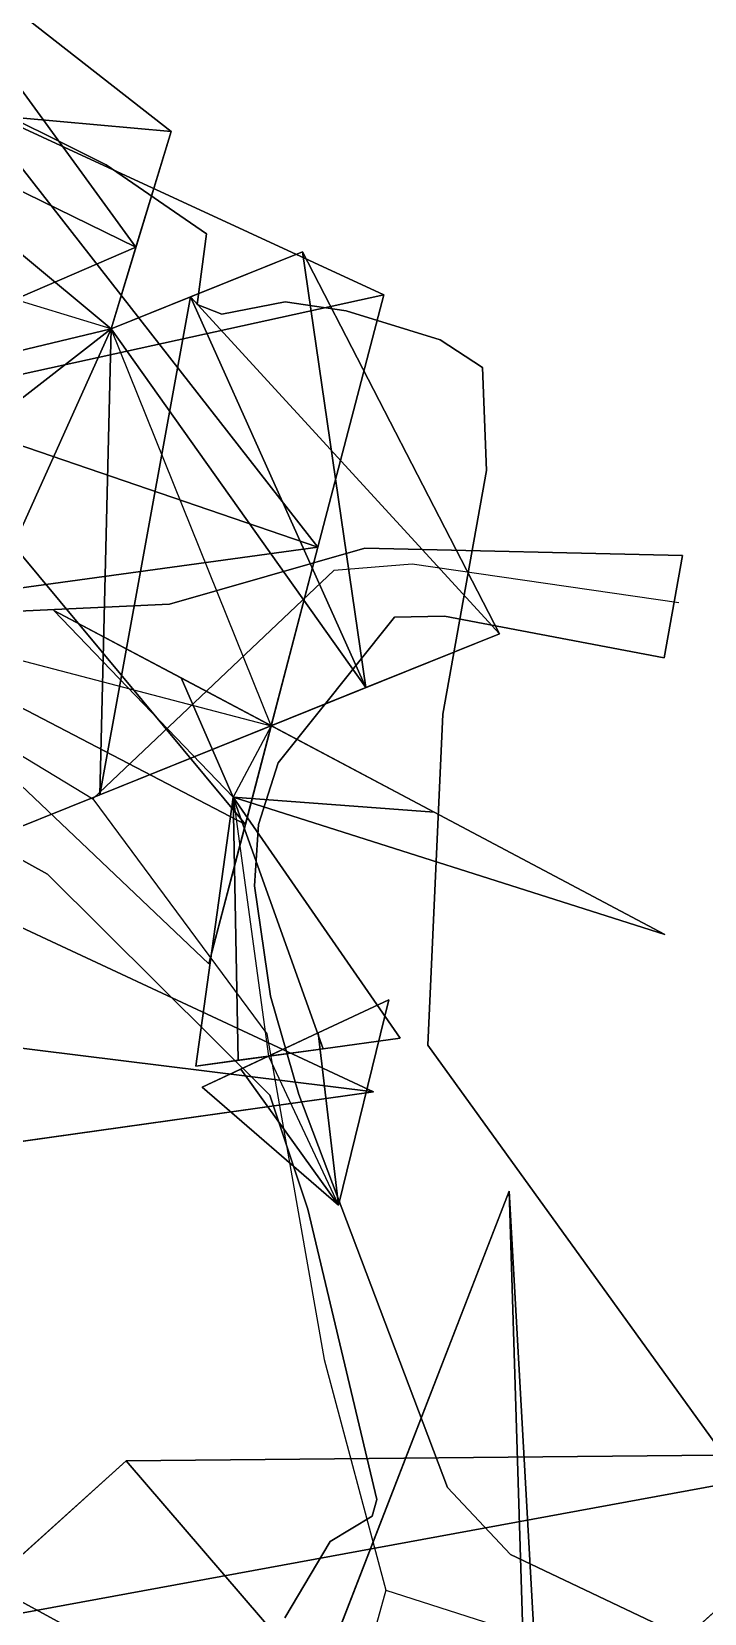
# Model space of a CAD drawing. Extents: x 271818 to 271947, y 5067178 to 5068401.
# Drawn here: x 271894.91 to 271905.02, y 5067235.43 to 5067259.22 of the extents above; entities that cross this region are included whole.
import ezdxf

# ---------------------------------------------------------------- set-up
doc = ezdxf.new("R2010")
doc.units = 0
doc.layers.add('CENTERLINE', color=4, linetype='CONTINUOUS')
doc.layers.add('WALLS', color=7, linetype='CONTINUOUS')

msp = doc.modelspace()

# ---------------------------------------------------------------- linework, layer by layer
at = {"layer": 'CENTERLINE'}
for p, q in [((271896.103, 5067254.756, 766.461), (271891.392, 5067256.193, 765.601)), ((271898.509, 5067248.784, 765.01), (271896.103, 5067254.756, 766.461)), ((271895.829, 5067247.685, 793.861), (271899.456, 5067251.124, 793.991)), ((271899.456, 5067251.124, 793.991), (271900.626, 5067251.218, 794.324)), ((271900.626, 5067251.218, 794.324), (271904.635, 5067250.639, 795.395)), ((271892.014, 5067250.483, 766.56), (271898.509, 5067248.784, 765.01)), ((271893.83, 5067248.891, 793.707), (271895.829, 5067247.685, 793.861)), ((271898.509, 5067248.784, 765.01), (271897.938, 5067247.708, 765.578)), ((271895.829, 5067247.685, 793.861), (271898.443, 5067244.15, 795.584)), ((271897.938, 5067247.708, 765.578), (271898.467, 5067243.814, 765.019)), ((271898.443, 5067244.15, 795.584), (271899.306, 5067239.253, 799.983)), ((271898.467, 5067243.814, 765.019), (271899.518, 5067241.573, 762.544)), ((271892.143, 5067242.162, 769.853), (271900.045, 5067243.278, 771.376)), ((271899.306, 5067239.253, 799.983), (271900.234, 5067235.783, 800.514)), ((271900.234, 5067235.783, 800.514), (271898.999, 5067231.334, 804.657)), ((271900.234, 5067235.783, 800.514), (271904.614, 5067234.376, 800.514))]:
    msp.add_line(p, q, dxfattribs=at)
at = {"layer": 'WALLS'}
for points in [[(271897.007, 5067257.721, 766.461), (271891.996, 5067258.174, 758.601), (271892.85, 5067260.976, 762.702)], [(271896.477, 5067255.984, 766.461), (271892.85, 5067260.976, 768.501), (271891.996, 5067258.174, 772.601)], [(271897.007, 5067257.721, 766.461), (271892.85, 5067260.976, 762.702), (271897.007, 5067257.721, 766.461)], [(271897.007, 5067257.721, 766.461), (271892.85, 5067260.976, 762.702), (271892.85, 5067260.976, 768.501)], [(271897.007, 5067257.721, 766.461), (271892.85, 5067260.976, 768.501), (271896.477, 5067255.984, 766.461)], [(271896.028, 5067257.219, 769.309), (271896.028, 5067257.219, 764.771), (271893.917, 5067258.273, 770.646)], [(271893.917, 5067258.273, 770.646), (271896.028, 5067257.219, 764.771), (271893.917, 5067258.273, 763.011)], [(271896.477, 5067255.984, 766.461), (271890.546, 5067253.42, 758.601), (271891.996, 5067258.174, 758.601)], [(271896.103, 5067254.756, 766.461), (271891.996, 5067258.174, 772.601), (271890.546, 5067253.42, 772.601)], [(271896.477, 5067255.984, 766.461), (271891.996, 5067258.174, 758.601), (271897.007, 5067257.721, 766.461)], [(271896.477, 5067255.984, 766.461), (271891.996, 5067258.174, 772.601), (271896.103, 5067254.756, 766.461)], [(271892.842, 5067253.649, 774.46), (271899.211, 5067251.469, 771.71), (271894.013, 5067258.126, 769.832)], [(271894.013, 5067258.126, 763.288), (271900.204, 5067255.266, 762.235), (271892.842, 5067253.649, 758.66)], [(271894.013, 5067258.126, 769.832), (271899.211, 5067251.469, 771.71), (271900.204, 5067255.266, 767.785)], [(271894.013, 5067258.126, 769.832), (271900.204, 5067255.266, 767.785), (271894.013, 5067258.126, 763.288)], [(271894.013, 5067258.126, 763.288), (271900.204, 5067255.266, 767.785), (271900.204, 5067255.266, 762.235)], [(271896.103, 5067254.756, 766.461), (271896.477, 5067255.984, 766.461), (271897.007, 5067257.721, 766.461)], [(271896.103, 5067254.756, 766.461), (271897.007, 5067257.721, 766.461), (271897.007, 5067257.721, 766.461)], [(271896.103, 5067254.756, 766.461), (271897.007, 5067257.721, 766.461), (271896.477, 5067255.984, 766.461)], [(271897.536, 5067256.181, 768.753), (271897.536, 5067256.181, 765.343), (271896.028, 5067257.219, 769.309)], [(271896.028, 5067257.219, 769.309), (271897.536, 5067256.181, 765.343), (271896.028, 5067257.219, 764.771)], [(271897.398, 5067255.121, 767.882), (271897.398, 5067255.121, 765.719), (271897.536, 5067256.181, 768.753)], [(271897.536, 5067256.181, 768.753), (271897.398, 5067255.121, 765.719), (271897.536, 5067256.181, 765.343)], [(271896.103, 5067254.756, 766.461), (271890.546, 5067253.42, 758.601), (271896.477, 5067255.984, 766.461)], [(271896.103, 5067254.756, 766.461), (271896.477, 5067255.984, 766.461), (271896.103, 5067254.756, 766.461)], [(271896.103, 5067254.756, 766.461), (271898.978, 5067255.915, 766.461), (271897.294, 5067255.236, 766.461)], [(271896.103, 5067254.756, 766.461), (271898.978, 5067255.915, 766.461), (271898.978, 5067255.915, 766.461)], [(271896.103, 5067254.756, 766.461), (271897.294, 5067255.236, 766.461), (271898.978, 5067255.915, 766.461)], [(271901.941, 5067250.167, 762.235), (271897.294, 5067255.236, 766.461), (271898.978, 5067255.915, 766.461)], [(271899.93, 5067249.357, 771.71), (271898.978, 5067255.915, 766.461), (271897.294, 5067255.236, 766.461)], [(271901.941, 5067250.167, 762.235), (271898.978, 5067255.915, 766.461), (271901.941, 5067250.167, 767.785)], [(271901.941, 5067250.167, 767.785), (271898.978, 5067255.915, 766.461), (271898.978, 5067255.915, 766.461)], [(271901.941, 5067250.167, 767.785), (271898.978, 5067255.915, 766.461), (271899.93, 5067249.357, 771.71)], [(271892.842, 5067253.649, 758.66), (271900.204, 5067255.266, 762.235), (271899.211, 5067251.469, 758.31)], [(271899.93, 5067249.357, 771.71), (271897.294, 5067255.236, 766.461), (271895.934, 5067247.747, 771.71)], [(271895.934, 5067247.747, 771.71), (271897.294, 5067255.236, 766.461), (271896.103, 5067254.756, 766.461)], [(271899.93, 5067249.357, 758.31), (271896.103, 5067254.756, 766.461), (271897.294, 5067255.236, 766.461)], [(271896.103, 5067254.756, 766.461), (271896.103, 5067254.756, 766.461), (271897.294, 5067255.236, 766.461)], [(271899.93, 5067249.357, 758.31), (271897.294, 5067255.236, 766.461), (271901.941, 5067250.167, 762.235)], [(271899.211, 5067251.469, 758.31), (271900.204, 5067255.266, 767.785), (271899.211, 5067251.469, 771.71)], [(271899.211, 5067251.469, 758.31), (271900.204, 5067255.266, 762.235), (271900.204, 5067255.266, 767.785)], [(271897.768, 5067254.975, 768.283), (271897.768, 5067254.975, 765.486), (271897.398, 5067255.121, 767.882)], [(271897.398, 5067255.121, 767.882), (271897.768, 5067254.975, 765.486), (271897.398, 5067255.121, 765.719)], [(271898.721, 5067255.161, 769.253), (271898.721, 5067255.161, 765.052), (271897.768, 5067254.975, 768.283)], [(271897.768, 5067254.975, 768.283), (271898.721, 5067255.161, 765.052), (271897.768, 5067254.975, 765.486)], [(271899.637, 5067255.024, 769.825), (271899.637, 5067255.024, 764.828), (271898.721, 5067255.161, 769.253)], [(271898.721, 5067255.161, 769.253), (271899.637, 5067255.024, 764.828), (271898.721, 5067255.161, 765.052)], [(271901.049, 5067254.59, 770.357), (271901.049, 5067254.59, 764.675), (271899.637, 5067255.024, 769.825)], [(271899.637, 5067255.024, 769.825), (271901.049, 5067254.59, 764.675), (271899.637, 5067255.024, 764.828)], [(271896.103, 5067254.756, 766.461), (271890.546, 5067253.42, 772.601), (271889.35, 5067249.497, 768.501)], [(271896.103, 5067254.756, 766.461), (271889.35, 5067249.497, 768.501), (271896.103, 5067254.756, 766.461)], [(271896.103, 5067254.756, 766.461), (271889.35, 5067249.497, 768.501), (271889.35, 5067249.497, 762.702)], [(271896.103, 5067254.756, 766.461), (271889.35, 5067249.497, 762.702), (271896.103, 5067254.756, 766.461)], [(271896.103, 5067254.756, 766.461), (271889.35, 5067249.497, 762.702), (271890.546, 5067253.42, 758.601)], [(271896.103, 5067254.756, 766.461), (271890.546, 5067253.42, 772.601), (271896.103, 5067254.756, 766.461)], [(271895.934, 5067247.747, 771.71), (271896.103, 5067254.756, 766.461), (271892.294, 5067246.281, 767.785)], [(271892.294, 5067246.281, 767.785), (271896.103, 5067254.756, 766.461), (271896.103, 5067254.756, 766.461)], [(271892.294, 5067246.281, 767.785), (271896.103, 5067254.756, 766.461), (271892.294, 5067246.281, 762.235)], [(271892.294, 5067246.281, 762.235), (271896.103, 5067254.756, 766.461), (271896.103, 5067254.756, 766.461)], [(271892.294, 5067246.281, 762.235), (271896.103, 5067254.756, 766.461), (271895.934, 5067247.747, 758.31)], [(271895.934, 5067247.747, 758.31), (271896.103, 5067254.756, 766.461), (271899.93, 5067249.357, 758.31)], [(271895.934, 5067247.747, 758.31), (271896.103, 5067254.756, 766.461), (271896.103, 5067254.756, 766.461)], [(271896.103, 5067254.756, 766.461), (271896.103, 5067254.756, 766.461), (271896.103, 5067254.756, 766.461)], [(271896.103, 5067254.756, 766.461), (271896.103, 5067254.756, 766.461), (271896.103, 5067254.756, 766.461)], [(271896.103, 5067254.756, 766.461), (271896.103, 5067254.756, 766.461), (271896.103, 5067254.756, 766.461)], [(271896.103, 5067254.756, 766.461), (271896.103, 5067254.756, 766.461), (271896.103, 5067254.756, 766.461)], [(271901.683, 5067254.172, 770.5), (271901.683, 5067254.172, 764.625), (271901.049, 5067254.59, 770.357)], [(271901.049, 5067254.59, 770.357), (271901.683, 5067254.172, 764.625), (271901.049, 5067254.59, 764.675)], [(271901.744, 5067252.623, 770.439), (271901.744, 5067252.623, 764.271), (271901.683, 5067254.172, 770.5)], [(271901.683, 5067254.172, 770.5), (271901.744, 5067252.623, 764.271), (271901.683, 5067254.172, 764.625)], [(271892.842, 5067253.649, 758.66), (271899.211, 5067251.469, 758.31), (271892.014, 5067250.483, 758.66)], [(271892.014, 5067250.483, 774.46), (271898.121, 5067247.301, 771.71), (271892.842, 5067253.649, 774.46)], [(271892.842, 5067253.649, 774.46), (271898.121, 5067247.301, 771.71), (271899.211, 5067251.469, 771.71)], [(271901.088, 5067248.96, 770.205), (271901.088, 5067248.96, 763.174), (271901.744, 5067252.623, 770.439)], [(271901.744, 5067252.623, 770.439), (271901.088, 5067248.96, 763.174), (271901.744, 5067252.623, 764.271)], [(271892.014, 5067250.483, 758.66), (271899.211, 5067251.469, 758.31), (271898.121, 5067247.301, 758.31)], [(271899.916, 5067251.455, 795.507), (271899.916, 5067251.455, 793.457), (271896.98, 5067250.613, 796.006)], [(271896.98, 5067250.613, 796.006), (271899.916, 5067251.455, 793.457), (271896.98, 5067250.613, 793.719)], [(271899.211, 5067251.469, 758.31), (271897.572, 5067245.204, 762.235), (271898.121, 5067247.301, 758.31)], [(271899.211, 5067251.469, 758.31), (271897.572, 5067245.204, 767.785), (271897.572, 5067245.204, 762.235)], [(271899.211, 5067251.469, 758.31), (271898.121, 5067247.301, 771.71), (271897.572, 5067245.204, 767.785)], [(271899.211, 5067251.469, 758.31), (271899.211, 5067251.469, 771.71), (271898.121, 5067247.301, 771.71)], [(271904.692, 5067251.344, 797.036), (271904.692, 5067251.344, 794.693), (271899.916, 5067251.455, 795.507)], [(271899.916, 5067251.455, 795.507), (271904.692, 5067251.344, 794.693), (271899.916, 5067251.455, 793.457)], [(271904.414, 5067249.804, 797.06), (271904.414, 5067249.804, 794.746), (271904.692, 5067251.344, 797.036)], [(271904.692, 5067251.344, 797.036), (271904.414, 5067249.804, 794.746), (271904.692, 5067251.344, 794.693)], [(271892.014, 5067250.483, 758.66), (271898.121, 5067247.301, 758.31), (271892.014, 5067250.483, 763.288)], [(271892.014, 5067250.483, 763.288), (271898.121, 5067247.301, 758.31), (271897.572, 5067245.204, 762.235)], [(271892.014, 5067250.483, 763.288), (271897.572, 5067245.204, 762.235), (271892.014, 5067250.483, 769.832)], [(271892.014, 5067250.483, 769.832), (271897.572, 5067245.204, 762.235), (271897.572, 5067245.204, 767.785)], [(271892.014, 5067250.483, 769.832), (271897.572, 5067245.204, 767.785), (271892.014, 5067250.483, 774.46)], [(271892.014, 5067250.483, 774.46), (271897.572, 5067245.204, 767.785), (271898.121, 5067247.301, 771.71)], [(271896.98, 5067250.613, 796.006), (271896.98, 5067250.613, 793.719), (271892.228, 5067250.391, 795.741)], [(271892.228, 5067250.391, 795.741), (271896.98, 5067250.613, 793.719), (271892.228, 5067250.391, 793.395)], [(271897.155, 5067249.503, 758.31), (271897.938, 5067247.708, 765.578), (271895.241, 5067250.519, 762.235)], [(271895.241, 5067250.519, 762.235), (271897.938, 5067247.708, 765.578), (271897.938, 5067247.708, 765.578)], [(271895.241, 5067250.519, 762.235), (271897.938, 5067247.708, 765.578), (271895.241, 5067250.519, 767.785)], [(271895.241, 5067250.519, 767.785), (271897.938, 5067247.708, 765.578), (271897.938, 5067247.708, 765.578)], [(271895.241, 5067250.519, 767.785), (271897.938, 5067247.708, 765.578), (271897.155, 5067249.503, 771.71)], [(271900.96, 5067247.483, 758.31), (271897.155, 5067249.503, 758.31), (271895.241, 5067250.519, 762.235)], [(271900.96, 5067247.483, 758.31), (271895.241, 5067250.519, 762.235), (271895.241, 5067250.519, 767.785)], [(271900.96, 5067247.483, 758.31), (271895.241, 5067250.519, 767.785), (271897.155, 5067249.503, 771.71)], [(271898.615, 5067248.227, 796.433), (271898.615, 5067248.227, 793.997), (271900.363, 5067250.415, 795.737)], [(271900.363, 5067250.415, 795.737), (271898.615, 5067248.227, 793.997), (271900.363, 5067250.415, 793.717)], [(271900.363, 5067250.415, 795.737), (271900.363, 5067250.415, 793.717), (271901.112, 5067250.434, 796.126)], [(271901.112, 5067250.434, 796.126), (271900.363, 5067250.415, 793.717), (271901.112, 5067250.434, 793.932)], [(271901.112, 5067250.434, 796.126), (271901.112, 5067250.434, 793.932), (271904.414, 5067249.804, 797.06)], [(271904.414, 5067249.804, 797.06), (271901.112, 5067250.434, 793.932), (271904.414, 5067249.804, 794.746)], [(271895.934, 5067247.747, 758.31), (271899.93, 5067249.357, 758.31), (271901.941, 5067250.167, 762.235)], [(271895.934, 5067247.747, 758.31), (271901.941, 5067250.167, 762.235), (271901.941, 5067250.167, 767.785)], [(271895.934, 5067247.747, 758.31), (271901.941, 5067250.167, 767.785), (271899.93, 5067249.357, 771.71)], [(271900.96, 5067247.483, 758.31), (271897.938, 5067247.708, 765.578), (271897.155, 5067249.503, 758.31)], [(271897.155, 5067249.503, 758.31), (271897.938, 5067247.708, 765.578), (271897.938, 5067247.708, 765.578)], [(271897.155, 5067249.503, 771.71), (271897.938, 5067247.708, 765.578), (271897.938, 5067247.708, 765.578)], [(271897.155, 5067249.503, 771.71), (271897.938, 5067247.708, 765.578), (271900.96, 5067247.483, 771.71)], [(271900.96, 5067247.483, 758.31), (271897.155, 5067249.503, 771.71), (271900.96, 5067247.483, 771.71)], [(271895.934, 5067247.747, 758.31), (271899.93, 5067249.357, 771.71), (271895.934, 5067247.747, 771.71)], [(271900.864, 5067243.979, 769.868), (271900.864, 5067243.979, 766.325), (271901.088, 5067248.96, 770.205)], [(271901.088, 5067248.96, 770.205), (271900.864, 5067243.979, 766.325), (271901.088, 5067248.96, 763.174)], [(271898.318, 5067247.301, 796.615), (271898.318, 5067247.301, 794.2), (271898.615, 5067248.227, 796.433)], [(271898.615, 5067248.227, 796.433), (271898.318, 5067247.301, 794.2), (271898.615, 5067248.227, 793.997)], [(271895.934, 5067247.747, 758.31), (271895.934, 5067247.747, 771.71), (271892.294, 5067246.281, 767.785)], [(271895.934, 5067247.747, 758.31), (271892.294, 5067246.281, 767.785), (271892.294, 5067246.281, 762.235)], [(271897.938, 5067247.708, 765.578), (271898.015, 5067243.752, 763.019), (271897.377, 5067243.665, 764.19)], [(271897.938, 5067247.708, 765.578), (271897.377, 5067243.665, 764.19), (271897.938, 5067247.708, 765.578)], [(271897.938, 5067247.708, 765.578), (271897.377, 5067243.665, 764.19), (271897.377, 5067243.665, 765.847)], [(271897.938, 5067247.708, 765.578), (271897.377, 5067243.665, 765.847), (271897.938, 5067247.708, 765.578)], [(271897.938, 5067247.708, 765.578), (271897.377, 5067243.665, 765.847), (271898.015, 5067243.752, 767.019)], [(271900.96, 5067247.483, 771.71), (271897.938, 5067247.708, 765.578), (271897.938, 5067247.708, 765.578)], [(271900.96, 5067247.483, 771.71), (271897.938, 5067247.708, 765.578), (271904.427, 5067245.643, 767.785)], [(271904.427, 5067245.643, 767.785), (271897.938, 5067247.708, 765.578), (271897.938, 5067247.708, 765.578)], [(271904.427, 5067245.643, 767.785), (271897.938, 5067247.708, 765.578), (271904.427, 5067245.643, 762.235)], [(271904.427, 5067245.643, 762.235), (271897.938, 5067247.708, 765.578), (271897.938, 5067247.708, 765.578)], [(271904.427, 5067245.643, 762.235), (271897.938, 5067247.708, 765.578), (271900.96, 5067247.483, 758.31)], [(271900.96, 5067247.483, 758.31), (271897.938, 5067247.708, 765.578), (271897.938, 5067247.708, 765.578)], [(271897.938, 5067247.708, 765.578), (271897.938, 5067247.708, 765.578), (271897.938, 5067247.708, 765.578)], [(271897.938, 5067247.708, 765.578), (271897.938, 5067247.708, 765.578), (271897.938, 5067247.708, 765.578)], [(271897.938, 5067247.708, 765.578), (271897.938, 5067247.708, 765.578), (271897.938, 5067247.708, 765.578)], [(271897.938, 5067247.708, 765.578), (271897.938, 5067247.708, 765.578), (271897.938, 5067247.708, 765.578)], [(271897.938, 5067247.708, 765.578), (271897.938, 5067247.708, 765.578), (271897.938, 5067247.708, 765.578)], [(271897.938, 5067247.708, 765.578), (271897.938, 5067247.708, 765.578), (271897.938, 5067247.708, 765.578)], [(271897.938, 5067247.708, 765.578), (271899.288, 5067243.925, 763.019), (271897.938, 5067247.708, 765.578)], [(271897.938, 5067247.708, 765.578), (271899.288, 5067243.925, 763.019), (271898.015, 5067243.752, 763.019)], [(271897.938, 5067247.708, 765.578), (271898.015, 5067243.752, 763.019), (271897.938, 5067247.708, 765.578)], [(271897.938, 5067247.708, 765.578), (271898.015, 5067243.752, 767.019), (271897.938, 5067247.708, 765.578)], [(271897.938, 5067247.708, 765.578), (271898.015, 5067243.752, 767.019), (271899.288, 5067243.925, 767.019)], [(271897.938, 5067247.708, 765.578), (271899.288, 5067243.925, 767.019), (271897.938, 5067247.708, 765.578)], [(271897.938, 5067247.708, 765.578), (271899.288, 5067243.925, 767.019), (271900.449, 5067244.083, 765.847)], [(271897.938, 5067247.708, 765.578), (271900.449, 5067244.083, 765.847), (271897.938, 5067247.708, 765.578)], [(271897.938, 5067247.708, 765.578), (271900.449, 5067244.083, 765.847), (271900.449, 5067244.083, 764.19)], [(271897.938, 5067247.708, 765.578), (271900.449, 5067244.083, 764.19), (271897.938, 5067247.708, 765.578)], [(271897.938, 5067247.708, 765.578), (271900.449, 5067244.083, 764.19), (271899.288, 5067243.925, 763.019)], [(271897.938, 5067247.708, 765.578), (271897.938, 5067247.708, 765.578), (271897.938, 5067247.708, 765.578)], [(271897.938, 5067247.708, 765.578), (271897.938, 5067247.708, 765.578), (271897.938, 5067247.708, 765.578)], [(271897.938, 5067247.708, 765.578), (271897.938, 5067247.708, 765.578), (271897.938, 5067247.708, 765.578)], [(271897.938, 5067247.708, 765.578), (271897.938, 5067247.708, 765.578), (271897.938, 5067247.708, 765.578)], [(271897.938, 5067247.708, 765.578), (271897.938, 5067247.708, 765.578), (271897.938, 5067247.708, 765.578)], [(271897.938, 5067247.708, 765.578), (271897.938, 5067247.708, 765.578), (271897.938, 5067247.708, 765.578)], [(271900.96, 5067247.483, 758.31), (271900.96, 5067247.483, 771.71), (271904.427, 5067245.643, 767.785)], [(271900.96, 5067247.483, 758.31), (271904.427, 5067245.643, 767.785), (271904.427, 5067245.643, 762.235)], [(271891.842, 5067244.295, 775.053), (271900.045, 5067243.278, 771.376), (271891.416, 5067247.311, 772.007)], [(271891.416, 5067247.311, 772.007), (271900.045, 5067243.278, 771.376), (271900.045, 5067243.278, 771.376)], [(271891.416, 5067247.311, 772.007), (271900.045, 5067243.278, 771.376), (271891.416, 5067247.311, 767.7)], [(271891.416, 5067247.311, 767.7), (271900.045, 5067243.278, 771.376), (271900.045, 5067243.278, 771.376)], [(271891.416, 5067247.311, 767.7), (271900.045, 5067243.278, 771.376), (271891.842, 5067244.295, 764.653)], [(271893.918, 5067247.23, 795.791), (271893.918, 5067247.23, 793.595), (271895.149, 5067246.551, 796.034)], [(271895.149, 5067246.551, 796.034), (271893.918, 5067247.23, 793.595), (271895.149, 5067246.551, 793.71)], [(271898.26, 5067246.374, 796.948), (271898.26, 5067246.374, 794.451), (271898.318, 5067247.301, 796.615)], [(271898.318, 5067247.301, 796.615), (271898.26, 5067246.374, 794.451), (271898.318, 5067247.301, 794.2)], [(271895.149, 5067246.551, 796.034), (271895.149, 5067246.551, 793.71), (271898.488, 5067243.225, 798.038)], [(271898.488, 5067243.225, 798.038), (271895.149, 5067246.551, 793.71), (271898.488, 5067243.225, 795.283)], [(271898.499, 5067244.714, 797.253), (271898.499, 5067244.714, 794.933), (271898.26, 5067246.374, 796.948)], [(271898.26, 5067246.374, 796.948), (271898.499, 5067244.714, 794.933), (271898.26, 5067246.374, 794.451)], [(271898.925, 5067243.237, 798.151), (271898.925, 5067243.237, 795.364), (271898.499, 5067244.714, 797.253)], [(271898.499, 5067244.714, 797.253), (271898.925, 5067243.237, 795.364), (271898.499, 5067244.714, 794.933)], [(271899.217, 5067244.165, 767.019), (271899.518, 5067241.573, 762.544), (271900.278, 5067244.663, 765.847)], [(271900.278, 5067244.663, 764.19), (271899.518, 5067241.573, 762.544), (271899.217, 5067244.165, 763.019)], [(271899.217, 5067244.165, 763.019), (271899.217, 5067244.165, 767.019), (271900.278, 5067244.663, 765.847)], [(271899.217, 5067244.165, 763.019), (271900.278, 5067244.663, 765.847), (271900.278, 5067244.663, 764.19)], [(271900.278, 5067244.663, 765.847), (271899.518, 5067241.573, 762.544), (271899.518, 5067241.573, 762.544)], [(271900.278, 5067244.663, 765.847), (271899.518, 5067241.573, 762.544), (271900.278, 5067244.663, 764.19)], [(271900.278, 5067244.663, 764.19), (271899.518, 5067241.573, 762.544), (271899.518, 5067241.573, 762.544)], [(271891.842, 5067244.295, 764.653), (271900.045, 5067243.278, 771.376), (271892.143, 5067242.162, 764.653)], [(271892.143, 5067242.162, 775.053), (271900.045, 5067243.278, 771.376), (271891.842, 5067244.295, 775.053)], [(271891.842, 5067244.295, 775.053), (271900.045, 5067243.278, 771.376), (271900.045, 5067243.278, 771.376)], [(271891.842, 5067244.295, 764.653), (271900.045, 5067243.278, 771.376), (271900.045, 5067243.278, 771.376)], [(271899.217, 5067244.165, 763.019), (271898.055, 5067243.62, 763.019), (271897.471, 5067243.346, 764.19)], [(271899.217, 5067244.165, 763.019), (271897.471, 5067243.346, 764.19), (271897.471, 5067243.346, 765.847)], [(271899.217, 5067244.165, 763.019), (271897.471, 5067243.346, 765.847), (271898.055, 5067243.62, 767.019)], [(271899.217, 5067244.165, 763.019), (271899.518, 5067241.573, 762.544), (271898.055, 5067243.62, 763.019)], [(271898.055, 5067243.62, 767.019), (271899.518, 5067241.573, 762.544), (271899.217, 5067244.165, 767.019)], [(271899.217, 5067244.165, 763.019), (271898.055, 5067243.62, 767.019), (271899.217, 5067244.165, 767.019)], [(271899.217, 5067244.165, 767.019), (271899.518, 5067241.573, 762.544), (271899.518, 5067241.573, 762.544)], [(271899.217, 5067244.165, 763.019), (271899.518, 5067241.573, 762.544), (271899.518, 5067241.573, 762.544)], [(271899.288, 5067243.925, 763.019), (271900.449, 5067244.083, 765.847), (271899.288, 5067243.925, 767.019)], [(271899.288, 5067243.925, 763.019), (271900.449, 5067244.083, 764.19), (271900.449, 5067244.083, 765.847)], [(271899.288, 5067243.925, 763.019), (271897.377, 5067243.665, 764.19), (271898.015, 5067243.752, 763.019)], [(271899.288, 5067243.925, 763.019), (271897.377, 5067243.665, 765.847), (271897.377, 5067243.665, 764.19)], [(271899.288, 5067243.925, 763.019), (271898.015, 5067243.752, 767.019), (271897.377, 5067243.665, 765.847)], [(271899.288, 5067243.925, 763.019), (271899.288, 5067243.925, 767.019), (271898.015, 5067243.752, 767.019)], [(271917.767, 5067220.539, 769.061), (271917.767, 5067220.539, 763.557), (271900.864, 5067243.979, 769.868)], [(271900.864, 5067243.979, 769.868), (271917.767, 5067220.539, 763.557), (271900.864, 5067243.979, 766.325)], [(271898.055, 5067243.62, 763.019), (271899.518, 5067241.573, 762.544), (271897.471, 5067243.346, 764.19)], [(271897.471, 5067243.346, 765.847), (271899.518, 5067241.573, 762.544), (271898.055, 5067243.62, 767.019)], [(271898.055, 5067243.62, 763.019), (271899.518, 5067241.573, 762.544), (271899.518, 5067241.573, 762.544)], [(271898.055, 5067243.62, 767.019), (271899.518, 5067241.573, 762.544), (271899.518, 5067241.573, 762.544)], [(271892.143, 5067242.162, 764.653), (271900.045, 5067243.278, 771.376), (271900.045, 5067243.278, 771.376)], [(271892.143, 5067242.162, 764.653), (271900.045, 5067243.278, 771.376), (271892.143, 5067242.162, 767.7)], [(271892.143, 5067242.162, 767.7), (271900.045, 5067243.278, 771.376), (271900.045, 5067243.278, 771.376)], [(271892.143, 5067242.162, 767.7), (271900.045, 5067243.278, 771.376), (271892.143, 5067242.162, 772.007)], [(271892.143, 5067242.162, 772.007), (271900.045, 5067243.278, 771.376), (271900.045, 5067243.278, 771.376)], [(271892.143, 5067242.162, 772.007), (271900.045, 5067243.278, 771.376), (271892.143, 5067242.162, 775.053)], [(271892.143, 5067242.162, 775.053), (271900.045, 5067243.278, 771.376), (271900.045, 5067243.278, 771.376)], [(271897.471, 5067243.346, 764.19), (271899.518, 5067241.573, 762.544), (271899.518, 5067241.573, 762.544)], [(271897.471, 5067243.346, 764.19), (271899.518, 5067241.573, 762.544), (271897.471, 5067243.346, 765.847)], [(271897.471, 5067243.346, 765.847), (271899.518, 5067241.573, 762.544), (271899.518, 5067241.573, 762.544)], [(271900.045, 5067243.278, 771.376), (271900.045, 5067243.278, 771.376), (271900.045, 5067243.278, 771.376)], [(271900.045, 5067243.278, 771.376), (271900.045, 5067243.278, 771.376), (271900.045, 5067243.278, 771.376)], [(271900.045, 5067243.278, 771.376), (271900.045, 5067243.278, 771.376), (271900.045, 5067243.278, 771.376)], [(271900.045, 5067243.278, 771.376), (271900.045, 5067243.278, 771.376), (271900.045, 5067243.278, 771.376)], [(271900.045, 5067243.278, 771.376), (271900.045, 5067243.278, 771.376), (271900.045, 5067243.278, 771.376)], [(271900.045, 5067243.278, 771.376), (271900.045, 5067243.278, 771.376), (271900.045, 5067243.278, 771.376)], [(271898.488, 5067243.225, 798.038), (271898.488, 5067243.225, 795.283), (271899.062, 5067241.514, 799.74)], [(271899.062, 5067241.514, 799.74), (271898.488, 5067243.225, 795.283), (271899.062, 5067241.514, 797.33)], [(271901.161, 5067237.328, 801.845), (271901.161, 5067237.328, 799.608), (271898.925, 5067243.237, 798.151)], [(271898.925, 5067243.237, 798.151), (271901.161, 5067237.328, 799.608), (271898.925, 5067243.237, 795.364)], [(271896.145, 5067226.442, 767.525), (271902.083, 5067241.783, 769.576), (271898.911, 5067233.588, 767.525)], [(271896.145, 5067226.442, 767.525), (271902.083, 5067241.783, 772.475), (271902.083, 5067241.783, 769.576)], [(271896.145, 5067226.442, 767.525), (271898.911, 5067233.588, 774.525), (271902.083, 5067241.783, 772.475)], [(271902.906, 5067227.095, 766.294), (271898.911, 5067233.588, 767.525), (271902.083, 5067241.783, 769.576)], [(271902.568, 5067226.221, 771.244), (271902.083, 5067241.783, 772.475), (271898.911, 5067233.588, 774.525)], [(271902.906, 5067227.095, 766.294), (271902.083, 5067241.783, 769.576), (271902.906, 5067227.095, 769.193)], [(271902.906, 5067227.095, 769.193), (271902.083, 5067241.783, 769.576), (271902.083, 5067241.783, 772.475)], [(271902.906, 5067227.095, 769.193), (271902.083, 5067241.783, 772.475), (271902.568, 5067226.221, 771.244)], [(271899.062, 5067241.514, 799.74), (271899.062, 5067241.514, 797.33), (271900.096, 5067237.143, 801.92)], [(271900.096, 5067237.143, 801.92), (271899.062, 5067241.514, 797.33), (271900.096, 5067237.143, 799.672)], [(271899.518, 5067241.573, 762.544), (271899.518, 5067241.573, 762.544), (271899.518, 5067241.573, 762.544)], [(271899.518, 5067241.573, 762.544), (271899.518, 5067241.573, 762.544), (271899.518, 5067241.573, 762.544)], [(271899.518, 5067241.573, 762.544), (271899.518, 5067241.573, 762.544), (271899.518, 5067241.573, 762.544)], [(271899.518, 5067241.573, 762.544), (271899.518, 5067241.573, 762.544), (271899.518, 5067241.573, 762.544)], [(271899.518, 5067241.573, 762.544), (271899.518, 5067241.573, 762.544), (271899.518, 5067241.573, 762.544)], [(271899.518, 5067241.573, 762.544), (271899.518, 5067241.573, 762.544), (271899.518, 5067241.573, 762.544)], [(271911.964, 5067229.752, 763.072), (271902.533, 5067226.234, 764.244), (271914.981, 5067239.058, 764.361)], [(271914.981, 5067239.058, 764.361), (271902.533, 5067226.234, 764.244), (271902.822, 5067227.125, 766.294)], [(271914.981, 5067239.058, 764.361), (271902.822, 5067227.125, 766.294), (271914.981, 5067239.058, 766.183)], [(271914.981, 5067239.058, 766.183), (271902.822, 5067227.125, 766.294), (271902.822, 5067227.125, 769.193)], [(271914.981, 5067239.058, 766.183), (271902.822, 5067227.125, 769.193), (271911.964, 5067229.752, 767.472)], [(271901.283, 5067231.955, 767.525), (271893.547, 5067235.215, 766.022), (271907.809, 5067237.839, 769.576)], [(271907.809, 5067237.839, 769.576), (271893.547, 5067235.215, 766.022), (271896.331, 5067237.726, 770.591)], [(271895.592, 5067226.823, 767.525), (271901.283, 5067231.955, 767.525), (271907.809, 5067237.839, 769.576)], [(271895.592, 5067226.823, 767.525), (271907.809, 5067237.839, 769.576), (271907.809, 5067237.839, 772.475)], [(271895.592, 5067226.823, 767.525), (271907.809, 5067237.839, 772.475), (271901.283, 5067231.955, 774.525)], [(271907.809, 5067237.839, 769.576), (271896.331, 5067237.726, 770.591), (271907.809, 5067237.839, 772.475)], [(271907.809, 5067237.839, 772.475), (271896.331, 5067237.726, 770.591), (271896.331, 5067237.726, 777.053)], [(271907.809, 5067237.839, 772.475), (271896.331, 5067237.726, 777.053), (271901.283, 5067231.955, 774.525)], [(271906.514, 5067233.373, 753.628), (271903.106, 5067230.596, 762.674), (271907.145, 5067237.887, 759.427)], [(271907.145, 5067237.887, 759.427), (271903.106, 5067230.596, 762.674), (271903.106, 5067230.596, 762.674)], [(271907.145, 5067237.887, 759.427), (271903.106, 5067230.596, 762.674), (271907.145, 5067237.887, 767.629)], [(271907.145, 5067237.887, 767.629), (271903.106, 5067230.596, 762.674), (271903.106, 5067230.596, 762.674)], [(271907.145, 5067237.887, 767.629), (271903.106, 5067230.596, 762.674), (271906.514, 5067233.373, 773.428)], [(271889.178, 5067231.276, 766.022), (271896.331, 5067237.726, 770.591), (271893.547, 5067235.215, 766.022)], [(271889.178, 5067231.276, 766.022), (271896.331, 5067237.726, 777.053), (271896.331, 5067237.726, 770.591)], [(271889.178, 5067231.276, 766.022), (271893.547, 5067235.215, 781.622), (271896.331, 5067237.726, 777.053)], [(271901.283, 5067231.955, 774.525), (271896.331, 5067237.726, 777.053), (271893.547, 5067235.215, 781.622)], [(271894.223, 5067233.613, 766.022), (271891.313, 5067237.485, 768.817), (271897.964, 5067233.857, 770.591)], [(271897.964, 5067233.857, 770.591), (271891.313, 5067237.485, 768.817), (271891.313, 5067237.485, 771.183)], [(271897.964, 5067233.857, 770.591), (271891.313, 5067237.485, 771.183), (271897.964, 5067233.857, 777.053)], [(271897.964, 5067233.857, 777.053), (271891.313, 5067237.485, 771.183), (271891.313, 5067237.485, 774.53)], [(271897.964, 5067233.857, 777.053), (271891.313, 5067237.485, 774.53), (271894.223, 5067233.613, 781.622)], [(271902.107, 5067236.318, 802.102), (271902.107, 5067236.318, 799.837), (271901.161, 5067237.328, 801.845)], [(271901.161, 5067237.328, 801.845), (271902.107, 5067236.318, 799.837), (271901.161, 5067237.328, 799.608)], [(271900.096, 5067237.143, 801.92), (271900.096, 5067237.143, 799.672), (271900.026, 5067236.897, 801.993)], [(271900.026, 5067236.897, 801.993), (271900.096, 5067237.143, 799.672), (271900.026, 5067236.897, 799.725)], [(271900.026, 5067236.897, 801.993), (271900.026, 5067236.897, 799.725), (271899.394, 5067236.515, 802.044)], [(271899.394, 5067236.515, 802.044), (271900.026, 5067236.897, 799.725), (271899.394, 5067236.515, 799.794)], [(271899.394, 5067236.515, 802.044), (271899.394, 5067236.515, 799.794), (271898.713, 5067235.364, 802.529)], [(271898.713, 5067235.364, 802.529), (271899.394, 5067236.515, 799.794), (271898.713, 5067235.364, 800.064)], [(271904.647, 5067235.112, 802.174), (271904.647, 5067235.112, 799.92), (271902.107, 5067236.318, 802.102)], [(271902.107, 5067236.318, 802.102), (271904.647, 5067235.112, 799.92), (271902.107, 5067236.318, 799.837)]]:
    msp.add_3dface(points, dxfattribs=at)

doc.saveas('drawing.dxf')
